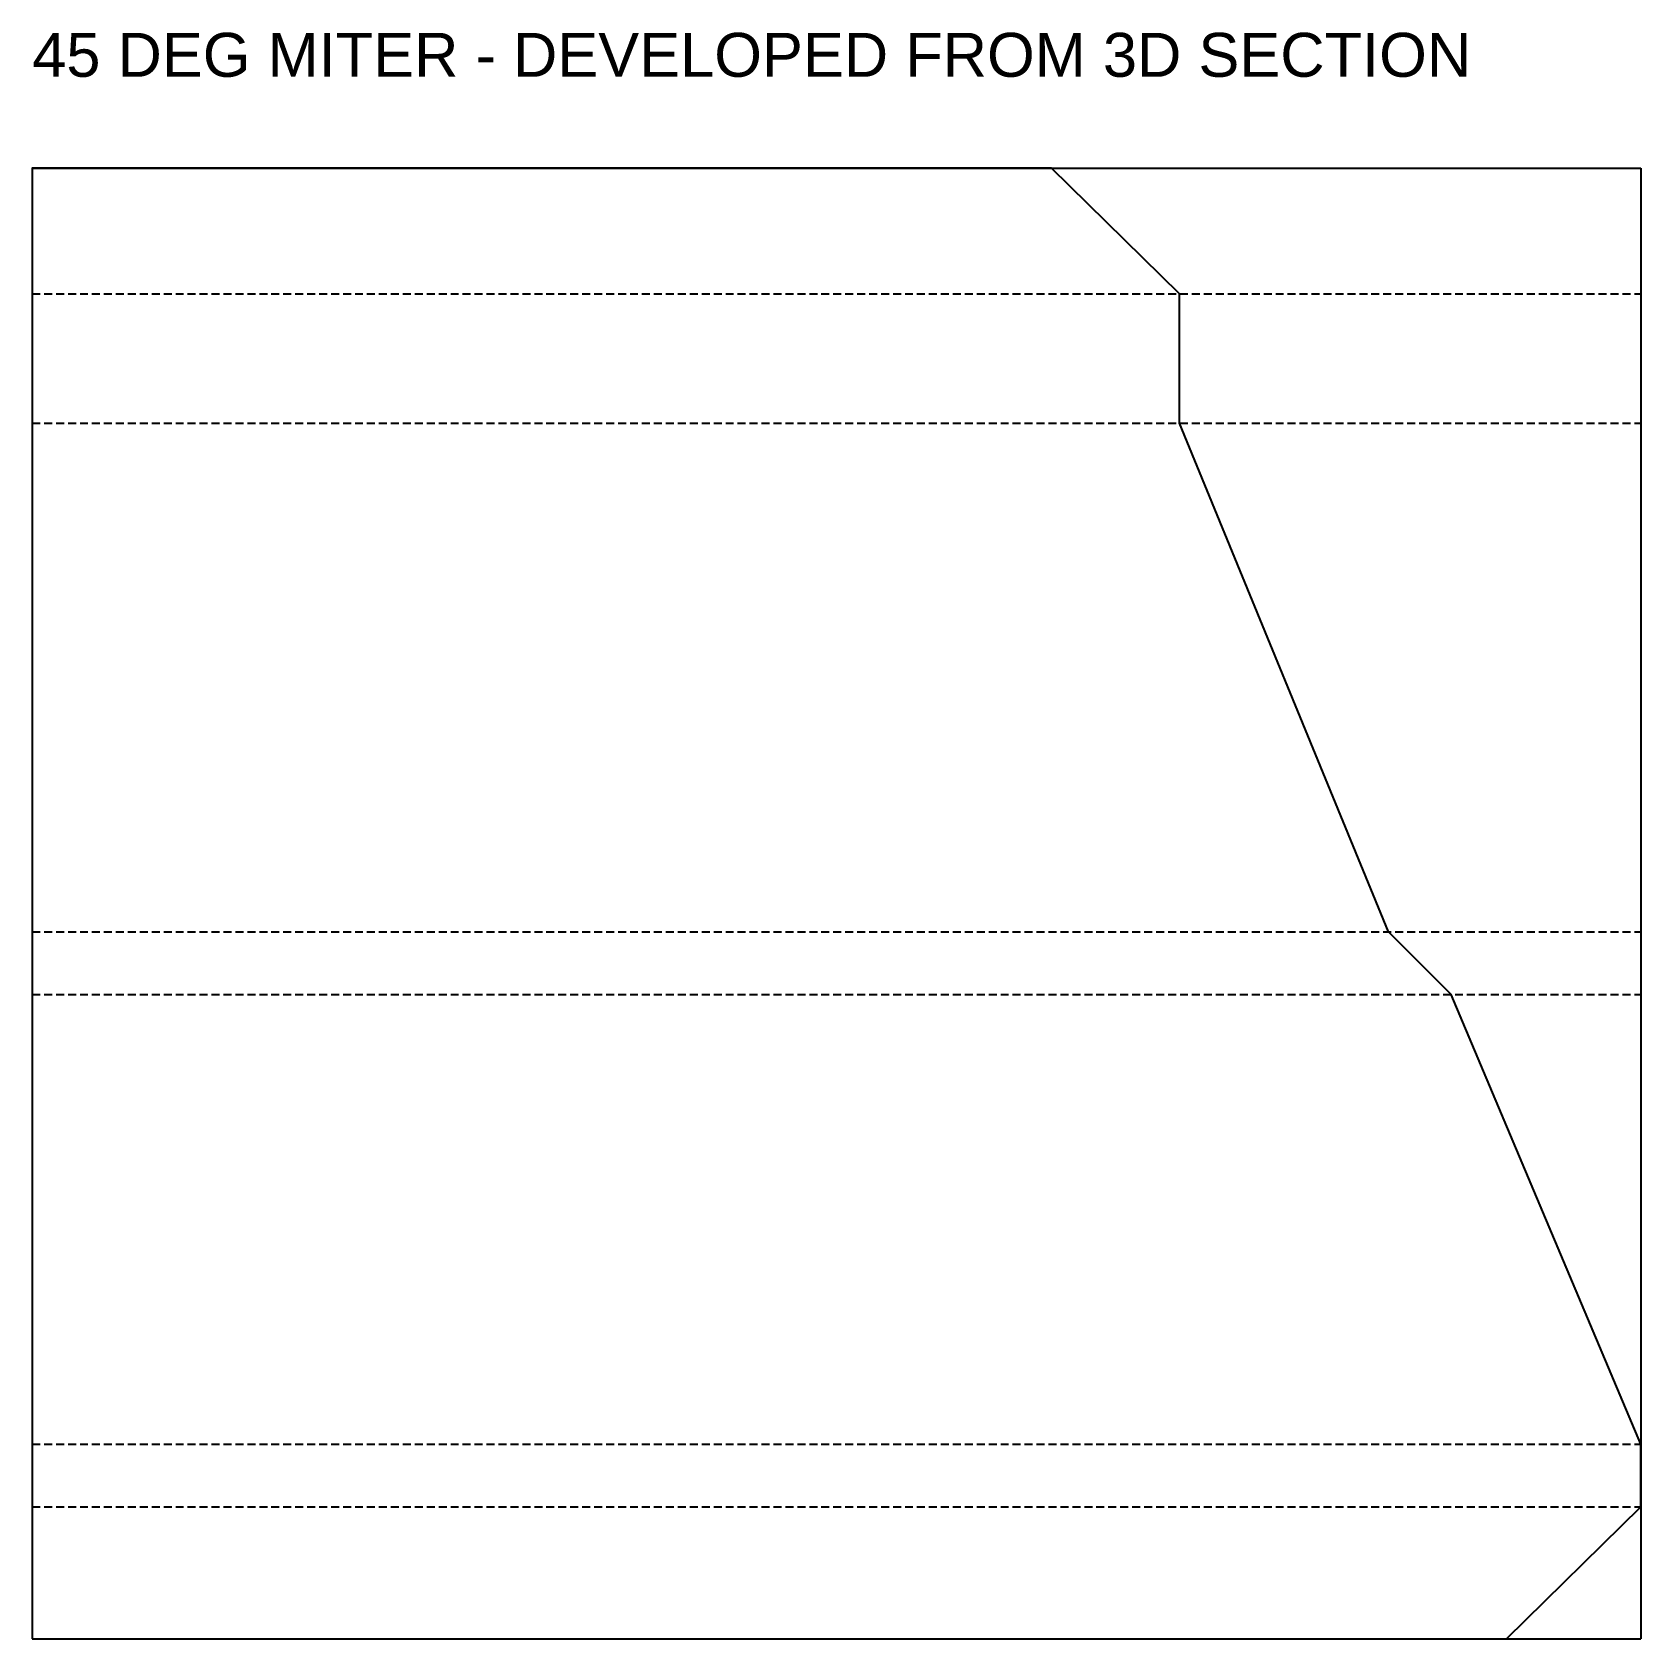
# Model space of a CAD drawing. Header units: millimetres. Extents: x 69337 to 70618, y 8666 to 9946.
import ezdxf

# ---------------------------------------------------------------- set-up
doc = ezdxf.new("R2010")
doc.units = ezdxf.units.MM
doc.linetypes.add('HIDDEN2', pattern=[4.7625, 3.175, -1.5875])
doc.layers.add('TA_CUT_45_RESULT', color=6, linetype='Continuous')
doc.styles.get("Standard").update_dxf_attribs({"font": 'arial.ttf'})

msp = doc.modelspace()

# ---------------------------------------------------------------- linework, layer by layer
at = {"color": 3}
for p, q in [((69336.7, 9837.2), (70618.2, 9837.2)), ((69336.7, 8666.2), (70618.2, 8666.2))]:
    msp.add_line(p, q, dxfattribs=at)
at = {"color": 1, "linetype": 'HIDDEN2', "ltscale": 2}
for p, q in [((69336.7, 9737.2), (70618.2, 9737.2)), ((69336.7, 9634.2), (70618.2, 9634.2)), ((69336.7, 9229.2), (70618.2, 9229.2)), ((69336.7, 9179.2), (70618.2, 9179.2)), ((69336.7, 8821.2), (70618.2, 8821.2)), ((69336.7, 8771.2), (70618.2, 8771.2))]:
    msp.add_line(p, q, dxfattribs=at)
at = {"color": 3}
for points in [[(69336.7, 9837.2), (69336.7, 9737.2), (69336.7, 9634.2), (69336.7, 9229.2), (69336.7, 9179.2), (69336.7, 8821.2), (69336.7, 8771.2), (69336.7, 8666.2)], [(70618.2, 9837.2), (70618.2, 9737.2), (70618.2, 9634.2), (70618.2, 9229.2), (70618.2, 9179.2), (70618.2, 8821.2), (70618.2, 8771.2), (70618.2, 8666.2)]]:
    msp.add_lwpolyline(points, dxfattribs=at)
at = {"layer": 'TA_CUT_45_RESULT', "color": 6}
msp.add_lwpolyline([(69336.7, 8666.2), (70511.2, 8666.2), (70618.2, 8771.2), (70618.2, 8821.2), (70467.2, 9179.2), (70417.2, 9229.2), (70250.7, 9634.2), (70250.7, 9737.2), (70148.7, 9837.2), (69336.7, 9837.2)], close=True, dxfattribs=at)
at = {"layer": 'TA_CUT_45_RESULT', "color": 1}
msp.add_lwpolyline([(70511.2, 8666.2), (70618.2, 8771.2), (70618.2, 8821.2), (70467.2, 9179.2), (70417.2, 9229.2), (70250.7, 9634.2), (70250.7, 9737.2), (70148.7, 9837.2)], dxfattribs=at)

# ---------------------------------------------------------------- texts
at = {"layer": 'TA_CUT_45_RESULT', "color": 6}
msp.add_text('45 DEG MITER - DEVELOPED FROM 3D SECTION', height=35, dxfattribs=at).set_placement((69336.7, 9910))

doc.saveas('drawing.dxf')
